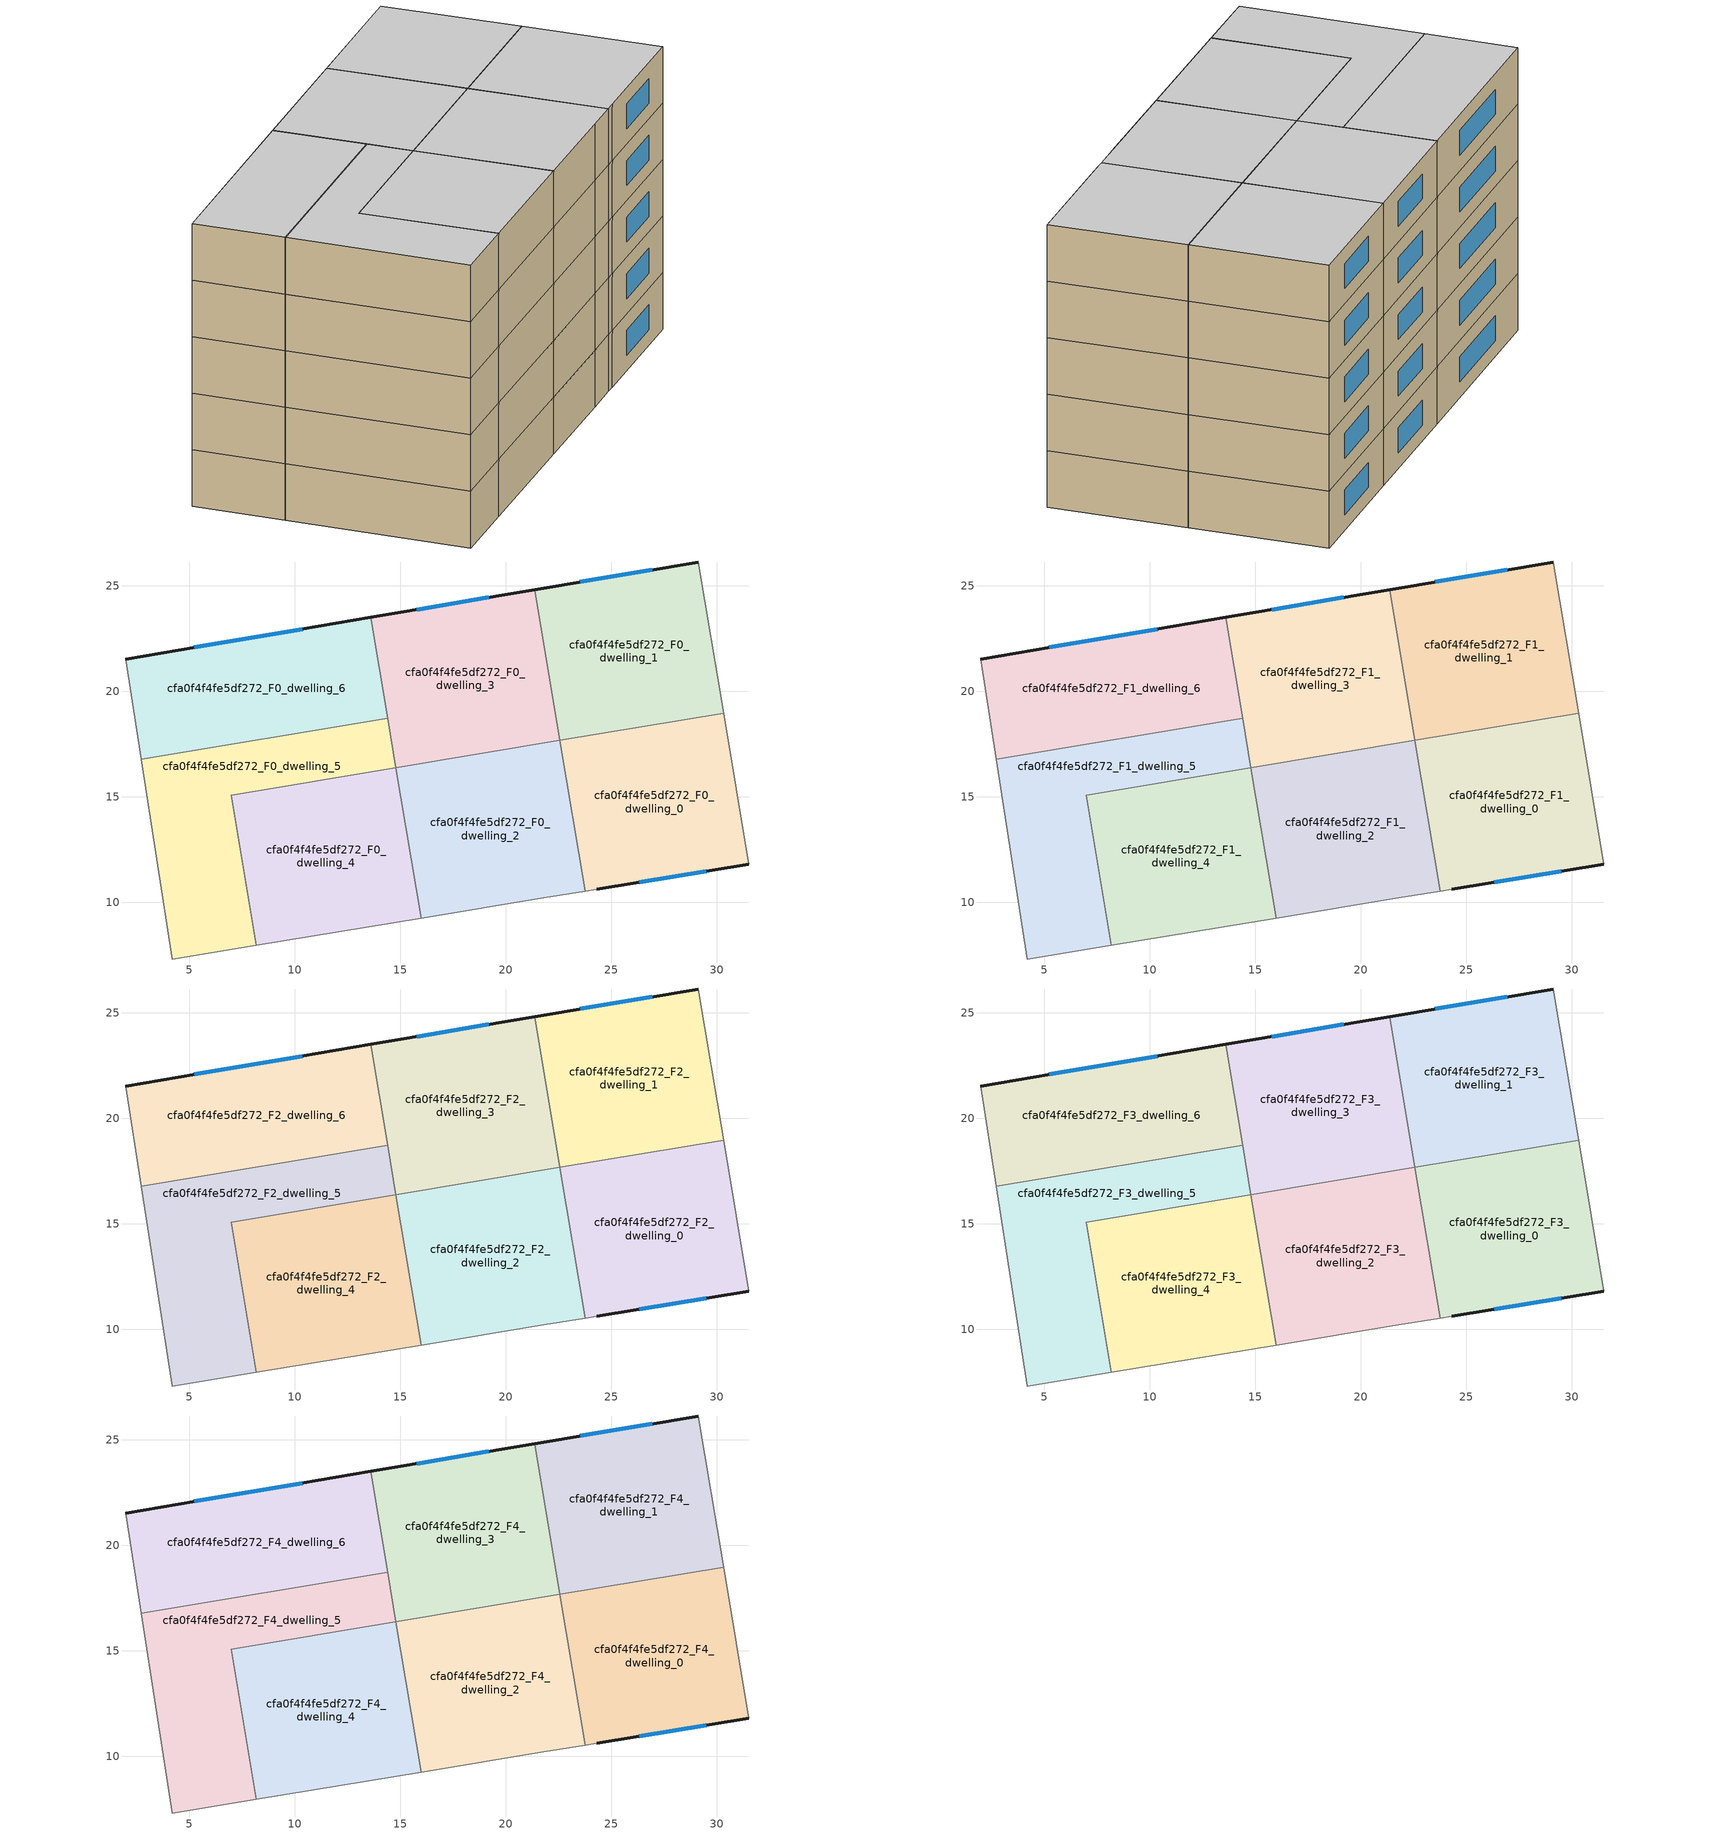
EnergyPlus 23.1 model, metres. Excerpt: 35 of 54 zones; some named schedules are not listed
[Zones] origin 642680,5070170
cfa0f4f4fe5df272_F0_dwelling_0
 floor ground (EU_floor_Construction): 30.31,18.96 31.51,11.81 24.3,10.61 23.76,10.53 22.56,17.67 z0
 wall outside (EU_wall_Construction): 24.3,10.61 31.51,11.81 z0:3
 wall adiabatic (EU_wall_Construction): 23.76,10.53 24.3,10.61 / 31.51,11.81 30.31,18.96 z0:3
 wall to cfa0f4f4fe5df272_F0_dwelling_1 (EU_wall_Construction): 30.31,18.96 22.56,17.67 z0:3
 wall to cfa0f4f4fe5df272_F0_dwelling_2 (EU_wall_Construction): 22.56,17.67 23.76,10.53 z0:3
 window (EU_Window_Construction): 26.32,10.95 29.49,11.48 z0.84:2.16
cfa0f4f4fe5df272_F0_dwelling_1
 floor ground (EU_floor_Construction): 29.11,26.12 30.31,18.96 22.56,17.67 21.36,24.81 z0
 wall outside (EU_wall_Construction): 29.11,26.12 21.36,24.81 z0:3
 wall adiabatic (EU_wall_Construction): 30.31,18.96 29.11,26.12 z0:3
 wall to cfa0f4f4fe5df272_F0_dwelling_3 (EU_wall_Construction): 21.36,24.81 22.56,17.67 z0:3
 window (EU_Window_Construction): 26.94,25.75 23.53,25.18 z0.84:2.16
cfa0f4f4fe5df272_F0_dwelling_2
 floor ground (EU_floor_Construction): 22.56,17.67 23.76,10.53 21.8,10.21 15.98,9.25 14.79,16.37 z0
 wall adiabatic (EU_wall_Construction): 15.98,9.25 21.8,10.21 23.76,10.53 z0:3
 wall to cfa0f4f4fe5df272_F0_dwelling_3 (EU_wall_Construction): 22.56,17.67 14.79,16.37 z0:3
 wall to cfa0f4f4fe5df272_F0_dwelling_4 (EU_wall_Construction): 14.79,16.37 15.98,9.25 z0:3
cfa0f4f4fe5df272_F0_dwelling_3
 floor ground (EU_floor_Construction): 21.36,24.81 22.56,17.67 14.79,16.37 13.59,23.49 z0
 wall outside (EU_wall_Construction): 21.36,24.81 13.59,23.49 z0:3
 wall to cfa0f4f4fe5df272_F0_dwelling_6 (EU_wall_Construction): 13.59,23.49 14.39,18.72 z0:3
 wall to cfa0f4f4fe5df272_F0_dwelling_5 (EU_wall_Construction): 14.39,18.72 14.79,16.38 z0:3
 window (EU_Window_Construction): 19.19,24.44 15.77,23.86 z0.84:2.16
cfa0f4f4fe5df272_F0_dwelling_4
 floor ground (EU_floor_Construction): 14.79,16.38 15.98,9.25 8.18,7.97 6.99,15.07 z0
 wall to cfa0f4f4fe5df272_F0_dwelling_5 (EU_wall_Construction): 14.79,16.38 6.99,15.07 8.18,7.97 z0:3
 wall adiabatic (EU_wall_Construction): 8.18,7.97 15.98,9.25 z0:3
cfa0f4f4fe5df272_F0_dwelling_5
 floor ground (EU_floor_Construction): 14.39,18.72 14.79,16.38 6.99,15.07 8.18,7.97 4.19,7.32 2.73,16.77 z0
 wall adiabatic (EU_wall_Construction): 2.73,16.77 4.19,7.32 8.18,7.97 z0:3
 wall to cfa0f4f4fe5df272_F0_dwelling_6 (EU_wall_Construction): 14.39,18.72 2.73,16.77 z0:3
cfa0f4f4fe5df272_F0_dwelling_6
 floor ground (EU_floor_Construction): 13.59,23.49 14.39,18.72 2.73,16.77 1.99,21.53 z0
 wall outside (EU_wall_Construction): 13.59,23.49 1.99,21.53 z0:3
 wall adiabatic (EU_wall_Construction): 1.99,21.53 2.73,16.77 z0:3
 window (EU_Window_Construction): 10.34,22.94 5.24,22.08 z0.84:2.16
cfa0f4f4fe5df272_F1_dwelling_0
 floor to cfa0f4f4fe5df272_F0_dwelling_0 (EU_floor_Construction): 30.31,18.96 31.51,11.81 24.3,10.61 23.76,10.53 22.56,17.67 z3
 wall outside (EU_wall_Construction): 24.3,10.61 31.51,11.81 z3:6
 wall adiabatic (EU_wall_Construction): 23.76,10.53 24.3,10.61 / 31.51,11.81 30.31,18.96 z3:6
 wall to cfa0f4f4fe5df272_F1_dwelling_1 (EU_wall_Construction): 30.31,18.96 22.56,17.67 z3:6
 wall to cfa0f4f4fe5df272_F1_dwelling_2 (EU_wall_Construction): 22.56,17.67 23.76,10.53 z3:6
 window (EU_Window_Construction): 26.32,10.95 29.49,11.48 z3.84:5.16
cfa0f4f4fe5df272_F1_dwelling_1
 floor to cfa0f4f4fe5df272_F0_dwelling_1 (EU_floor_Construction): 29.11,26.12 30.31,18.96 22.56,17.67 21.36,24.81 z3
 wall outside (EU_wall_Construction): 29.11,26.12 21.36,24.81 z3:6
 wall adiabatic (EU_wall_Construction): 30.31,18.96 29.11,26.12 z3:6
 wall to cfa0f4f4fe5df272_F1_dwelling_3 (EU_wall_Construction): 21.36,24.81 22.56,17.67 z3:6
 window (EU_Window_Construction): 26.94,25.75 23.53,25.18 z3.84:5.16
cfa0f4f4fe5df272_F1_dwelling_2
 floor to cfa0f4f4fe5df272_F0_dwelling_2 (EU_floor_Construction): 22.56,17.67 23.76,10.53 21.8,10.21 15.98,9.25 14.79,16.37 z3
 wall adiabatic (EU_wall_Construction): 15.98,9.25 21.8,10.21 23.76,10.53 z3:6
 wall to cfa0f4f4fe5df272_F1_dwelling_3 (EU_wall_Construction): 22.56,17.67 14.79,16.37 z3:6
 wall to cfa0f4f4fe5df272_F1_dwelling_4 (EU_wall_Construction): 14.79,16.37 15.98,9.25 z3:6
cfa0f4f4fe5df272_F1_dwelling_3
 floor to cfa0f4f4fe5df272_F0_dwelling_3 (EU_floor_Construction): 21.36,24.81 22.56,17.67 14.79,16.37 13.59,23.49 z3
 wall outside (EU_wall_Construction): 21.36,24.81 13.59,23.49 z3:6
 wall to cfa0f4f4fe5df272_F1_dwelling_6 (EU_wall_Construction): 13.59,23.49 14.39,18.72 z3:6
 wall to cfa0f4f4fe5df272_F1_dwelling_5 (EU_wall_Construction): 14.39,18.72 14.79,16.38 z3:6
 window (EU_Window_Construction): 19.19,24.44 15.77,23.86 z3.84:5.16
cfa0f4f4fe5df272_F1_dwelling_4
 floor to cfa0f4f4fe5df272_F0_dwelling_4 (EU_floor_Construction): 14.79,16.38 15.98,9.25 8.18,7.97 6.99,15.07 z3
 wall to cfa0f4f4fe5df272_F1_dwelling_5 (EU_wall_Construction): 14.79,16.38 6.99,15.07 8.18,7.97 z3:6
 wall adiabatic (EU_wall_Construction): 8.18,7.97 15.98,9.25 z3:6
cfa0f4f4fe5df272_F1_dwelling_5
 floor to cfa0f4f4fe5df272_F0_dwelling_5 (EU_floor_Construction): 14.39,18.72 14.79,16.38 6.99,15.07 8.18,7.97 4.19,7.32 2.73,16.77 z3
 wall adiabatic (EU_wall_Construction): 2.73,16.77 4.19,7.32 8.18,7.97 z3:6
 wall to cfa0f4f4fe5df272_F1_dwelling_6 (EU_wall_Construction): 14.39,18.72 2.73,16.77 z3:6
cfa0f4f4fe5df272_F1_dwelling_6
 floor to cfa0f4f4fe5df272_F0_dwelling_6 (EU_floor_Construction): 13.59,23.49 14.39,18.72 2.73,16.77 1.99,21.53 z3
 wall outside (EU_wall_Construction): 13.59,23.49 1.99,21.53 z3:6
 wall adiabatic (EU_wall_Construction): 1.99,21.53 2.73,16.77 z3:6
 window (EU_Window_Construction): 10.34,22.94 5.24,22.08 z3.84:5.16
cfa0f4f4fe5df272_F2_dwelling_0
 floor to cfa0f4f4fe5df272_F1_dwelling_0 (EU_floor_Construction): 30.31,18.96 31.51,11.81 24.3,10.61 23.76,10.53 22.56,17.67 z6
 wall outside (EU_wall_Construction): 24.3,10.61 31.51,11.81 z6:9
 wall adiabatic (EU_wall_Construction): 23.76,10.53 24.3,10.61 / 31.51,11.81 30.31,18.96 z6:9
 wall to cfa0f4f4fe5df272_F2_dwelling_1 (EU_wall_Construction): 30.31,18.96 22.56,17.67 z6:9
 wall to cfa0f4f4fe5df272_F2_dwelling_2 (EU_wall_Construction): 22.56,17.67 23.76,10.53 z6:9
 window (EU_Window_Construction): 26.32,10.95 29.49,11.48 z6.84:8.16
cfa0f4f4fe5df272_F2_dwelling_1
 floor to cfa0f4f4fe5df272_F1_dwelling_1 (EU_floor_Construction): 29.11,26.12 30.31,18.96 22.56,17.67 21.36,24.81 z6
 wall outside (EU_wall_Construction): 29.11,26.12 21.36,24.81 z6:9
 wall adiabatic (EU_wall_Construction): 30.31,18.96 29.11,26.12 z6:9
 wall to cfa0f4f4fe5df272_F2_dwelling_3 (EU_wall_Construction): 21.36,24.81 22.56,17.67 z6:9
 window (EU_Window_Construction): 26.94,25.75 23.53,25.18 z6.84:8.16
cfa0f4f4fe5df272_F2_dwelling_2
 floor to cfa0f4f4fe5df272_F1_dwelling_2 (EU_floor_Construction): 22.56,17.67 23.76,10.53 21.8,10.21 15.98,9.25 14.79,16.37 z6
 wall adiabatic (EU_wall_Construction): 15.98,9.25 21.8,10.21 23.76,10.53 z6:9
 wall to cfa0f4f4fe5df272_F2_dwelling_3 (EU_wall_Construction): 22.56,17.67 14.79,16.37 z6:9
 wall to cfa0f4f4fe5df272_F2_dwelling_4 (EU_wall_Construction): 14.79,16.37 15.98,9.25 z6:9
cfa0f4f4fe5df272_F2_dwelling_3
 floor to cfa0f4f4fe5df272_F1_dwelling_3 (EU_floor_Construction): 21.36,24.81 22.56,17.67 14.79,16.37 13.59,23.49 z6
 wall outside (EU_wall_Construction): 21.36,24.81 13.59,23.49 z6:9
 wall to cfa0f4f4fe5df272_F2_dwelling_6 (EU_wall_Construction): 13.59,23.49 14.39,18.72 z6:9
 wall to cfa0f4f4fe5df272_F2_dwelling_5 (EU_wall_Construction): 14.39,18.72 14.79,16.38 z6:9
 window (EU_Window_Construction): 19.19,24.44 15.77,23.86 z6.84:8.16
cfa0f4f4fe5df272_F2_dwelling_4
 floor to cfa0f4f4fe5df272_F1_dwelling_4 (EU_floor_Construction): 14.79,16.38 15.98,9.25 8.18,7.97 6.99,15.07 z6
 wall to cfa0f4f4fe5df272_F2_dwelling_5 (EU_wall_Construction): 14.79,16.38 6.99,15.07 8.18,7.97 z6:9
 wall adiabatic (EU_wall_Construction): 8.18,7.97 15.98,9.25 z6:9
cfa0f4f4fe5df272_F2_dwelling_5
 floor to cfa0f4f4fe5df272_F1_dwelling_5 (EU_floor_Construction): 14.39,18.72 14.79,16.38 6.99,15.07 8.18,7.97 4.19,7.32 2.73,16.77 z6
 wall adiabatic (EU_wall_Construction): 2.73,16.77 4.19,7.32 8.18,7.97 z6:9
 wall to cfa0f4f4fe5df272_F2_dwelling_6 (EU_wall_Construction): 14.39,18.72 2.73,16.77 z6:9
cfa0f4f4fe5df272_F2_dwelling_6
 floor to cfa0f4f4fe5df272_F1_dwelling_6 (EU_floor_Construction): 13.59,23.49 14.39,18.72 2.73,16.77 1.99,21.53 z6
 wall outside (EU_wall_Construction): 13.59,23.49 1.99,21.53 z6:9
 wall adiabatic (EU_wall_Construction): 1.99,21.53 2.73,16.77 z6:9
 window (EU_Window_Construction): 10.34,22.94 5.24,22.08 z6.84:8.16
cfa0f4f4fe5df272_F3_dwelling_0
 floor to cfa0f4f4fe5df272_F2_dwelling_0 (EU_floor_Construction): 30.31,18.96 31.51,11.81 24.3,10.61 23.76,10.53 22.56,17.67 z9
 wall outside (EU_wall_Construction): 24.3,10.61 31.51,11.81 z9:12
 wall adiabatic (EU_wall_Construction): 23.76,10.53 24.3,10.61 / 31.51,11.81 30.31,18.96 z9:12
 wall to cfa0f4f4fe5df272_F3_dwelling_1 (EU_wall_Construction): 30.31,18.96 22.56,17.67 z9:12
 wall to cfa0f4f4fe5df272_F3_dwelling_2 (EU_wall_Construction): 22.56,17.67 23.76,10.53 z9:12
 window (EU_Window_Construction): 26.32,10.95 29.49,11.48 z9.84:11.16
cfa0f4f4fe5df272_F3_dwelling_1
 floor to cfa0f4f4fe5df272_F2_dwelling_1 (EU_floor_Construction): 29.11,26.12 30.31,18.96 22.56,17.67 21.36,24.81 z9
 wall outside (EU_wall_Construction): 29.11,26.12 21.36,24.81 z9:12
 wall adiabatic (EU_wall_Construction): 30.31,18.96 29.11,26.12 z9:12
 wall to cfa0f4f4fe5df272_F3_dwelling_3 (EU_wall_Construction): 21.36,24.81 22.56,17.67 z9:12
 window (EU_Window_Construction): 26.94,25.75 23.53,25.18 z9.84:11.16
cfa0f4f4fe5df272_F3_dwelling_2
 floor to cfa0f4f4fe5df272_F2_dwelling_2 (EU_floor_Construction): 22.56,17.67 23.76,10.53 21.8,10.21 15.98,9.25 14.79,16.37 z9
 wall adiabatic (EU_wall_Construction): 15.98,9.25 21.8,10.21 23.76,10.53 z9:12
 wall to cfa0f4f4fe5df272_F3_dwelling_3 (EU_wall_Construction): 22.56,17.67 14.79,16.37 z9:12
 wall to cfa0f4f4fe5df272_F3_dwelling_4 (EU_wall_Construction): 14.79,16.37 15.98,9.25 z9:12
cfa0f4f4fe5df272_F3_dwelling_3
 floor to cfa0f4f4fe5df272_F2_dwelling_3 (EU_floor_Construction): 21.36,24.81 22.56,17.67 14.79,16.37 13.59,23.49 z9
 wall outside (EU_wall_Construction): 21.36,24.81 13.59,23.49 z9:12
 wall to cfa0f4f4fe5df272_F3_dwelling_6 (EU_wall_Construction): 13.59,23.49 14.39,18.72 z9:12
 wall to cfa0f4f4fe5df272_F3_dwelling_5 (EU_wall_Construction): 14.39,18.72 14.79,16.38 z9:12
 window (EU_Window_Construction): 19.19,24.44 15.77,23.86 z9.84:11.16
cfa0f4f4fe5df272_F3_dwelling_4
 floor to cfa0f4f4fe5df272_F2_dwelling_4 (EU_floor_Construction): 14.79,16.38 15.98,9.25 8.18,7.97 6.99,15.07 z9
 wall to cfa0f4f4fe5df272_F3_dwelling_5 (EU_wall_Construction): 14.79,16.38 6.99,15.07 8.18,7.97 z9:12
 wall adiabatic (EU_wall_Construction): 8.18,7.97 15.98,9.25 z9:12
cfa0f4f4fe5df272_F3_dwelling_5
 floor to cfa0f4f4fe5df272_F2_dwelling_5 (EU_floor_Construction): 14.39,18.72 14.79,16.38 6.99,15.07 8.18,7.97 4.19,7.32 2.73,16.77 z9
 wall adiabatic (EU_wall_Construction): 2.73,16.77 4.19,7.32 8.18,7.97 z9:12
 wall to cfa0f4f4fe5df272_F3_dwelling_6 (EU_wall_Construction): 14.39,18.72 2.73,16.77 z9:12
cfa0f4f4fe5df272_F3_dwelling_6
 floor to cfa0f4f4fe5df272_F2_dwelling_6 (EU_floor_Construction): 13.59,23.49 14.39,18.72 2.73,16.77 1.99,21.53 z9
 wall outside (EU_wall_Construction): 13.59,23.49 1.99,21.53 z9:12
 wall adiabatic (EU_wall_Construction): 1.99,21.53 2.73,16.77 z9:12
 window (EU_Window_Construction): 10.34,22.94 5.24,22.08 z9.84:11.16
cfa0f4f4fe5df272_F4_dwelling_0
 floor to cfa0f4f4fe5df272_F3_dwelling_0 (EU_floor_Construction): 30.31,18.96 31.51,11.81 24.3,10.61 23.76,10.53 22.56,17.67 z12
 wall outside (EU_wall_Construction): 24.3,10.61 31.51,11.81 z12:15
 wall adiabatic (EU_wall_Construction): 23.76,10.53 24.3,10.61 / 31.51,11.81 30.31,18.96 z12:15
 wall to cfa0f4f4fe5df272_F4_dwelling_1 (EU_wall_Construction): 30.31,18.96 22.56,17.67 z12:15
 wall to cfa0f4f4fe5df272_F4_dwelling_2 (EU_wall_Construction): 22.56,17.67 23.76,10.53 z12:15
 window (EU_Window_Construction): 26.32,10.95 29.49,11.48 z12.84:14.16
 ceiling to cfa0f4f4fe5df272_F5_dwelling_0 (EU_floor_Construction): 31.51,11.81 30.31,18.96 22.56,17.67 23.76,10.53 24.3,10.61 z15
cfa0f4f4fe5df272_F4_dwelling_1
 floor to cfa0f4f4fe5df272_F3_dwelling_1 (EU_floor_Construction): 29.11,26.12 30.31,18.96 22.56,17.67 21.36,24.81 z12
 wall outside (EU_wall_Construction): 29.11,26.12 21.36,24.81 z12:15
 wall adiabatic (EU_wall_Construction): 30.31,18.96 29.11,26.12 z12:15
 wall to cfa0f4f4fe5df272_F4_dwelling_3 (EU_wall_Construction): 21.36,24.81 22.56,17.67 z12:15
 window (EU_Window_Construction): 26.94,25.75 23.53,25.18 z12.84:14.16
 ceiling to cfa0f4f4fe5df272_F5_dwelling_1 (EU_floor_Construction): 30.31,18.96 29.11,26.12 21.36,24.81 22.56,17.67 z15
cfa0f4f4fe5df272_F4_dwelling_2
 floor to cfa0f4f4fe5df272_F3_dwelling_2 (EU_floor_Construction): 22.56,17.67 23.76,10.53 21.8,10.21 15.98,9.25 14.79,16.37 z12
 wall adiabatic (EU_wall_Construction): 15.98,9.25 21.8,10.21 23.76,10.53 z12:15
 wall to cfa0f4f4fe5df272_F4_dwelling_3 (EU_wall_Construction): 22.56,17.67 14.79,16.37 z12:15
 wall to cfa0f4f4fe5df272_F4_dwelling_4 (EU_wall_Construction): 14.79,16.37 15.98,9.25 z12:15
 ceiling to cfa0f4f4fe5df272_F5_dwelling_2 (EU_floor_Construction): 23.76,10.53 22.56,17.67 14.79,16.37 15.98,9.25 21.8,10.21 z15
cfa0f4f4fe5df272_F4_dwelling_3
 floor to cfa0f4f4fe5df272_F3_dwelling_3 (EU_floor_Construction): 21.36,24.81 22.56,17.67 14.79,16.37 13.59,23.49 z12
 wall outside (EU_wall_Construction): 21.36,24.81 13.59,23.49 z12:15
 wall to cfa0f4f4fe5df272_F4_dwelling_6 (EU_wall_Construction): 13.59,23.49 14.39,18.72 z12:15
 wall to cfa0f4f4fe5df272_F4_dwelling_5 (EU_wall_Construction): 14.39,18.72 14.79,16.38 z12:15
 window (EU_Window_Construction): 19.19,24.44 15.77,23.86 z12.84:14.16
 ceiling to cfa0f4f4fe5df272_F5_dwelling_3 (EU_floor_Construction): 22.56,17.67 21.36,24.81 13.59,23.49 14.79,16.37 z15
cfa0f4f4fe5df272_F4_dwelling_4
 floor to cfa0f4f4fe5df272_F3_dwelling_4 (EU_floor_Construction): 14.79,16.38 15.98,9.25 8.18,7.97 6.99,15.07 z12
 wall to cfa0f4f4fe5df272_F4_dwelling_5 (EU_wall_Construction): 14.79,16.38 6.99,15.07 8.18,7.97 z12:15
 wall adiabatic (EU_wall_Construction): 8.18,7.97 15.98,9.25 z12:15
 ceiling to cfa0f4f4fe5df272_F5_dwelling_4 (EU_floor_Construction): 15.98,9.25 14.79,16.38 6.99,15.07 8.18,7.97 z15
cfa0f4f4fe5df272_F4_dwelling_5
 floor to cfa0f4f4fe5df272_F3_dwelling_5 (EU_floor_Construction): 14.39,18.72 14.79,16.38 6.99,15.07 8.18,7.97 4.19,7.32 2.73,16.77 z12
 wall adiabatic (EU_wall_Construction): 2.73,16.77 4.19,7.32 8.18,7.97 z12:15
 wall to cfa0f4f4fe5df272_F4_dwelling_6 (EU_wall_Construction): 14.39,18.72 2.73,16.77 z12:15
 ceiling to cfa0f4f4fe5df272_F5_dwelling_5 (EU_floor_Construction): 8.18,7.97 6.99,15.07 14.79,16.38 14.39,18.72 2.73,16.77 4.19,7.32 z15
cfa0f4f4fe5df272_F4_dwelling_6
 floor to cfa0f4f4fe5df272_F3_dwelling_6 (EU_floor_Construction): 13.59,23.49 14.39,18.72 2.73,16.77 1.99,21.53 z12
 wall outside (EU_wall_Construction): 13.59,23.49 1.99,21.53 z12:15
 wall adiabatic (EU_wall_Construction): 1.99,21.53 2.73,16.77 z12:15
 window (EU_Window_Construction): 10.34,22.94 5.24,22.08 z12.84:14.16
 ceiling to cfa0f4f4fe5df272_F5_dwelling_6 (EU_floor_Construction): 14.39,18.72 13.59,23.49 1.99,21.53 2.73,16.77 z15
[Building]
EU S2 Campaign: North Axis=0; Terrain=City; Solar Distribution=FullExterior
[Site:Location]
Lyon-Bron: Latitude=45.75; Longitude=5; Time Zone=1; Elevation=198
[SizingPeriod:WeatherFileDays]
AnnualSizingPeriod: Begin Month=1; Begin Day of Month=1; End Month=12; End Day of Month=31; Day of Week for Start Day=Monday; Use Weather File Daylight Saving Period=No; Use Weather File Rain and Snow Indicators=No
[MATERIAL]
EU_InternalMass_Material: Roughness=MediumRough; Thickness=0.1; Conductivity=1; Density=1800; Specific Heat=900; Thermal Absorptance=0.9; Solar Absorptance=0.7; Visible Absorptance=0.7
[MATERIAL:NOMASS] Roughness=MediumRough; Thermal Absorptance=0.9; Solar Absorptance=0.7; Visible Absorptance=0.7
Name | Thermal Resistance
EU_wall_NoMass | 0.776494
EU_floor_NoMass | 0.421597
[WINDOWMATERIAL:SIMPLEGLAZINGSYSTEM]
EU_Window_SimpleGlazing: UFactor=4.24961; Solar Heat Gain Coefficient=0.83; Visible Transmittance=0.83
[CONSTRUCTION]
EU_wall_Construction: EU_wall_NoMass
EU_floor_Construction: EU_floor_NoMass
EU_Window_Construction: EU_Window_SimpleGlazing
EU_InternalMass_Construction: EU_InternalMass_Material
[ZONE] Type=1; Multiplier=1; Ceiling Height=autocalculate; Floor Area=autocalculate; Part of Total Floor Area=Yes
Name | Volume
cfa0f4f4fe5df272_F0_dwelling_0; cfa0f4f4fe5df272_F1_dwelling_0; cfa0f4f4fe5df272_F2_dwelling_0; cfa0f4f4fe5df272_F3_dwelling_0; cfa0f4f4fe5df272_F4_dwelling_0 | 170.873
cfa0f4f4fe5df272_F0_dwelling_1; cfa0f4f4fe5df272_F1_dwelling_1; cfa0f4f4fe5df272_F2_dwelling_1; cfa0f4f4fe5df272_F3_dwelling_1; cfa0f4f4fe5df272_F4_dwelling_1 | 170.875
cfa0f4f4fe5df272_F0_dwelling_2; cfa0f4f4fe5df272_F1_dwelling_2; cfa0f4f4fe5df272_F2_dwelling_2; cfa0f4f4fe5df272_F3_dwelling_2; cfa0f4f4fe5df272_F4_dwelling_2 | 170.865
cfa0f4f4fe5df272_F0_dwelling_3; cfa0f4f4fe5df272_F1_dwelling_3; cfa0f4f4fe5df272_F2_dwelling_3; cfa0f4f4fe5df272_F3_dwelling_3; cfa0f4f4fe5df272_F4_dwelling_3 | 170.878
cfa0f4f4fe5df272_F0_dwelling_4; cfa0f4f4fe5df272_F1_dwelling_4; cfa0f4f4fe5df272_F2_dwelling_4; cfa0f4f4fe5df272_F3_dwelling_4; cfa0f4f4fe5df272_F4_dwelling_4 | 170.913
cfa0f4f4fe5df272_F0_dwelling_5; cfa0f4f4fe5df272_F1_dwelling_5; cfa0f4f4fe5df272_F2_dwelling_5; cfa0f4f4fe5df272_F3_dwelling_5; cfa0f4f4fe5df272_F4_dwelling_5 | 170.867
cfa0f4f4fe5df272_F0_dwelling_6; cfa0f4f4fe5df272_F1_dwelling_6; cfa0f4f4fe5df272_F2_dwelling_6; cfa0f4f4fe5df272_F3_dwelling_6; cfa0f4f4fe5df272_F4_dwelling_6 | 170.874
[INTERNALMASS] Construction=EU_InternalMass_Construction
Name | Zone or ZoneList | Surface Area
cfa0f4f4fe5df272_F0_dwelling_0_EU_InternalMass | cfa0f4f4fe5df272_F0_dwelling_0 | 56.9586
cfa0f4f4fe5df272_F0_dwelling_1_EU_InternalMass | cfa0f4f4fe5df272_F0_dwelling_1 | 56.9593
cfa0f4f4fe5df272_F0_dwelling_2_EU_InternalMass | cfa0f4f4fe5df272_F0_dwelling_2 | 56.9556
cfa0f4f4fe5df272_F0_dwelling_3_EU_InternalMass | cfa0f4f4fe5df272_F0_dwelling_3 | 56.9578
cfa0f4f4fe5df272_F0_dwelling_4_EU_InternalMass | cfa0f4f4fe5df272_F0_dwelling_4 | 56.97
cfa0f4f4fe5df272_F0_dwelling_5_EU_InternalMass | cfa0f4f4fe5df272_F0_dwelling_5 | 56.956
cfa0f4f4fe5df272_F0_dwelling_6_EU_InternalMass | cfa0f4f4fe5df272_F0_dwelling_6 | 56.9561
cfa0f4f4fe5df272_F1_dwelling_0_EU_InternalMass | cfa0f4f4fe5df272_F1_dwelling_0 | 56.9586
cfa0f4f4fe5df272_F1_dwelling_1_EU_InternalMass | cfa0f4f4fe5df272_F1_dwelling_1 | 56.9593
cfa0f4f4fe5df272_F1_dwelling_2_EU_InternalMass | cfa0f4f4fe5df272_F1_dwelling_2 | 56.9556
cfa0f4f4fe5df272_F1_dwelling_3_EU_InternalMass | cfa0f4f4fe5df272_F1_dwelling_3 | 56.9578
cfa0f4f4fe5df272_F1_dwelling_4_EU_InternalMass | cfa0f4f4fe5df272_F1_dwelling_4 | 56.97
cfa0f4f4fe5df272_F1_dwelling_5_EU_InternalMass | cfa0f4f4fe5df272_F1_dwelling_5 | 56.956
cfa0f4f4fe5df272_F1_dwelling_6_EU_InternalMass | cfa0f4f4fe5df272_F1_dwelling_6 | 56.9561
cfa0f4f4fe5df272_F2_dwelling_0_EU_InternalMass | cfa0f4f4fe5df272_F2_dwelling_0 | 56.9586
cfa0f4f4fe5df272_F2_dwelling_1_EU_InternalMass | cfa0f4f4fe5df272_F2_dwelling_1 | 56.9593
cfa0f4f4fe5df272_F2_dwelling_2_EU_InternalMass | cfa0f4f4fe5df272_F2_dwelling_2 | 56.9556
cfa0f4f4fe5df272_F2_dwelling_3_EU_InternalMass | cfa0f4f4fe5df272_F2_dwelling_3 | 56.9578
cfa0f4f4fe5df272_F2_dwelling_4_EU_InternalMass | cfa0f4f4fe5df272_F2_dwelling_4 | 56.97
cfa0f4f4fe5df272_F2_dwelling_5_EU_InternalMass | cfa0f4f4fe5df272_F2_dwelling_5 | 56.956
cfa0f4f4fe5df272_F2_dwelling_6_EU_InternalMass | cfa0f4f4fe5df272_F2_dwelling_6 | 56.9561
cfa0f4f4fe5df272_F3_dwelling_0_EU_InternalMass | cfa0f4f4fe5df272_F3_dwelling_0 | 56.9586
cfa0f4f4fe5df272_F3_dwelling_1_EU_InternalMass | cfa0f4f4fe5df272_F3_dwelling_1 | 56.9593
cfa0f4f4fe5df272_F3_dwelling_2_EU_InternalMass | cfa0f4f4fe5df272_F3_dwelling_2 | 56.9556
cfa0f4f4fe5df272_F3_dwelling_3_EU_InternalMass | cfa0f4f4fe5df272_F3_dwelling_3 | 56.9578
cfa0f4f4fe5df272_F3_dwelling_4_EU_InternalMass | cfa0f4f4fe5df272_F3_dwelling_4 | 56.97
cfa0f4f4fe5df272_F3_dwelling_5_EU_InternalMass | cfa0f4f4fe5df272_F3_dwelling_5 | 56.956
cfa0f4f4fe5df272_F3_dwelling_6_EU_InternalMass | cfa0f4f4fe5df272_F3_dwelling_6 | 56.9561
cfa0f4f4fe5df272_F4_dwelling_0_EU_InternalMass | cfa0f4f4fe5df272_F4_dwelling_0 | 56.9586
cfa0f4f4fe5df272_F4_dwelling_1_EU_InternalMass | cfa0f4f4fe5df272_F4_dwelling_1 | 56.9593
cfa0f4f4fe5df272_F4_dwelling_2_EU_InternalMass | cfa0f4f4fe5df272_F4_dwelling_2 | 56.9556
cfa0f4f4fe5df272_F4_dwelling_3_EU_InternalMass | cfa0f4f4fe5df272_F4_dwelling_3 | 56.9578
cfa0f4f4fe5df272_F4_dwelling_4_EU_InternalMass | cfa0f4f4fe5df272_F4_dwelling_4 | 56.97
cfa0f4f4fe5df272_F4_dwelling_5_EU_InternalMass | cfa0f4f4fe5df272_F4_dwelling_5 | 56.956
cfa0f4f4fe5df272_F4_dwelling_6_EU_InternalMass | cfa0f4f4fe5df272_F4_dwelling_6 | 56.9561
[OTHEREQUIPMENT] Fuel Type=Electricity; Design Level Calculation Method=Watts/Area; Power per Zone Floor Area=1; Fraction Latent=0; Fraction Radiant=0; Fraction Lost=0; Carbon Dioxide Generation Rate=0; EndUse Subcategory=EU_Step8_InternalGains
Name | Zone or ZoneList or Space or SpaceList | Schedule
EU_Step8_InternalGain_cfa0f4f4fe5df272_F0_dwelling_0_f000 | cfa0f4f4fe5df272_F0_dwelling_0 | EU_Step8_GainSchedule_cfa0f4f4fe5df272_F0_dwelling_0_f000
EU_Step8_InternalGain_cfa0f4f4fe5df272_F0_dwelling_1_f000 | cfa0f4f4fe5df272_F0_dwelling_1 | EU_Step8_GainSchedule_cfa0f4f4fe5df272_F0_dwelling_1_f000
EU_Step8_InternalGain_cfa0f4f4fe5df272_F0_dwelling_2_f000 | cfa0f4f4fe5df272_F0_dwelling_2 | EU_Step8_GainSchedule_cfa0f4f4fe5df272_F0_dwelling_2_f000
EU_Step8_InternalGain_cfa0f4f4fe5df272_F0_dwelling_3_f000 | cfa0f4f4fe5df272_F0_dwelling_3 | EU_Step8_GainSchedule_cfa0f4f4fe5df272_F0_dwelling_3_f000
EU_Step8_InternalGain_cfa0f4f4fe5df272_F0_dwelling_4_f000 | cfa0f4f4fe5df272_F0_dwelling_4 | EU_Step8_GainSchedule_cfa0f4f4fe5df272_F0_dwelling_4_f000
EU_Step8_InternalGain_cfa0f4f4fe5df272_F0_dwelling_5_f000 | cfa0f4f4fe5df272_F0_dwelling_5 | EU_Step8_GainSchedule_cfa0f4f4fe5df272_F0_dwelling_5_f000
EU_Step8_InternalGain_cfa0f4f4fe5df272_F0_dwelling_6_f000 | cfa0f4f4fe5df272_F0_dwelling_6 | EU_Step8_GainSchedule_cfa0f4f4fe5df272_F0_dwelling_6_f000
EU_Step8_InternalGain_cfa0f4f4fe5df272_F1_dwelling_0_f000 | cfa0f4f4fe5df272_F1_dwelling_0 | EU_Step8_GainSchedule_cfa0f4f4fe5df272_F1_dwelling_0_f000
EU_Step8_InternalGain_cfa0f4f4fe5df272_F1_dwelling_1_f000 | cfa0f4f4fe5df272_F1_dwelling_1 | EU_Step8_GainSchedule_cfa0f4f4fe5df272_F1_dwelling_1_f000
EU_Step8_InternalGain_cfa0f4f4fe5df272_F1_dwelling_2_f000 | cfa0f4f4fe5df272_F1_dwelling_2 | EU_Step8_GainSchedule_cfa0f4f4fe5df272_F1_dwelling_2_f000
EU_Step8_InternalGain_cfa0f4f4fe5df272_F1_dwelling_3_f000 | cfa0f4f4fe5df272_F1_dwelling_3 | EU_Step8_GainSchedule_cfa0f4f4fe5df272_F1_dwelling_3_f000
EU_Step8_InternalGain_cfa0f4f4fe5df272_F1_dwelling_4_f000 | cfa0f4f4fe5df272_F1_dwelling_4 | EU_Step8_GainSchedule_cfa0f4f4fe5df272_F1_dwelling_4_f000
EU_Step8_InternalGain_cfa0f4f4fe5df272_F1_dwelling_5_f000 | cfa0f4f4fe5df272_F1_dwelling_5 | EU_Step8_GainSchedule_cfa0f4f4fe5df272_F1_dwelling_5_f000
EU_Step8_InternalGain_cfa0f4f4fe5df272_F1_dwelling_6_f000 | cfa0f4f4fe5df272_F1_dwelling_6 | EU_Step8_GainSchedule_cfa0f4f4fe5df272_F1_dwelling_6_f000
EU_Step8_InternalGain_cfa0f4f4fe5df272_F2_dwelling_0_f000 | cfa0f4f4fe5df272_F2_dwelling_0 | EU_Step8_GainSchedule_cfa0f4f4fe5df272_F2_dwelling_0_f000
EU_Step8_InternalGain_cfa0f4f4fe5df272_F2_dwelling_1_f000 | cfa0f4f4fe5df272_F2_dwelling_1 | EU_Step8_GainSchedule_cfa0f4f4fe5df272_F2_dwelling_1_f000
EU_Step8_InternalGain_cfa0f4f4fe5df272_F2_dwelling_2_f000 | cfa0f4f4fe5df272_F2_dwelling_2 | EU_Step8_GainSchedule_cfa0f4f4fe5df272_F2_dwelling_2_f000
EU_Step8_InternalGain_cfa0f4f4fe5df272_F2_dwelling_3_f000 | cfa0f4f4fe5df272_F2_dwelling_3 | EU_Step8_GainSchedule_cfa0f4f4fe5df272_F2_dwelling_3_f000
EU_Step8_InternalGain_cfa0f4f4fe5df272_F2_dwelling_4_f000 | cfa0f4f4fe5df272_F2_dwelling_4 | EU_Step8_GainSchedule_cfa0f4f4fe5df272_F2_dwelling_4_f000
EU_Step8_InternalGain_cfa0f4f4fe5df272_F2_dwelling_5_f000 | cfa0f4f4fe5df272_F2_dwelling_5 | EU_Step8_GainSchedule_cfa0f4f4fe5df272_F2_dwelling_5_f000
EU_Step8_InternalGain_cfa0f4f4fe5df272_F2_dwelling_6_f000 | cfa0f4f4fe5df272_F2_dwelling_6 | EU_Step8_GainSchedule_cfa0f4f4fe5df272_F2_dwelling_6_f000
EU_Step8_InternalGain_cfa0f4f4fe5df272_F3_dwelling_0_f000 | cfa0f4f4fe5df272_F3_dwelling_0 | EU_Step8_GainSchedule_cfa0f4f4fe5df272_F3_dwelling_0_f000
EU_Step8_InternalGain_cfa0f4f4fe5df272_F3_dwelling_1_f000 | cfa0f4f4fe5df272_F3_dwelling_1 | EU_Step8_GainSchedule_cfa0f4f4fe5df272_F3_dwelling_1_f000
EU_Step8_InternalGain_cfa0f4f4fe5df272_F3_dwelling_2_f000 | cfa0f4f4fe5df272_F3_dwelling_2 | EU_Step8_GainSchedule_cfa0f4f4fe5df272_F3_dwelling_2_f000
EU_Step8_InternalGain_cfa0f4f4fe5df272_F3_dwelling_3_f000 | cfa0f4f4fe5df272_F3_dwelling_3 | EU_Step8_GainSchedule_cfa0f4f4fe5df272_F3_dwelling_3_f000
EU_Step8_InternalGain_cfa0f4f4fe5df272_F3_dwelling_4_f000 | cfa0f4f4fe5df272_F3_dwelling_4 | EU_Step8_GainSchedule_cfa0f4f4fe5df272_F3_dwelling_4_f000
EU_Step8_InternalGain_cfa0f4f4fe5df272_F3_dwelling_5_f000 | cfa0f4f4fe5df272_F3_dwelling_5 | EU_Step8_GainSchedule_cfa0f4f4fe5df272_F3_dwelling_5_f000
EU_Step8_InternalGain_cfa0f4f4fe5df272_F3_dwelling_6_f000 | cfa0f4f4fe5df272_F3_dwelling_6 | EU_Step8_GainSchedule_cfa0f4f4fe5df272_F3_dwelling_6_f000
EU_Step8_InternalGain_cfa0f4f4fe5df272_F4_dwelling_0_f000 | cfa0f4f4fe5df272_F4_dwelling_0 | EU_Step8_GainSchedule_cfa0f4f4fe5df272_F4_dwelling_0_f000
EU_Step8_InternalGain_cfa0f4f4fe5df272_F4_dwelling_1_f000 | cfa0f4f4fe5df272_F4_dwelling_1 | EU_Step8_GainSchedule_cfa0f4f4fe5df272_F4_dwelling_1_f000
EU_Step8_InternalGain_cfa0f4f4fe5df272_F4_dwelling_2_f000 | cfa0f4f4fe5df272_F4_dwelling_2 | EU_Step8_GainSchedule_cfa0f4f4fe5df272_F4_dwelling_2_f000
EU_Step8_InternalGain_cfa0f4f4fe5df272_F4_dwelling_3_f000 | cfa0f4f4fe5df272_F4_dwelling_3 | EU_Step8_GainSchedule_cfa0f4f4fe5df272_F4_dwelling_3_f000
EU_Step8_InternalGain_cfa0f4f4fe5df272_F4_dwelling_4_f000 | cfa0f4f4fe5df272_F4_dwelling_4 | EU_Step8_GainSchedule_cfa0f4f4fe5df272_F4_dwelling_4_f000
EU_Step8_InternalGain_cfa0f4f4fe5df272_F4_dwelling_5_f000 | cfa0f4f4fe5df272_F4_dwelling_5 | EU_Step8_GainSchedule_cfa0f4f4fe5df272_F4_dwelling_5_f000
EU_Step8_InternalGain_cfa0f4f4fe5df272_F4_dwelling_6_f000 | cfa0f4f4fe5df272_F4_dwelling_6 | EU_Step8_GainSchedule_cfa0f4f4fe5df272_F4_dwelling_6_f000
[ZONEVENTILATION:DESIGNFLOWRATE] Schedule=EU_AlwaysOn; Design Flow Rate Calculation Method=AirChanges/Hour; Air Changes per Hour=0.693814; Ventilation Type=Natural; Fan Pressure Rise=0; Fan Total Efficiency=1; Constant Term Coefficient=1; Temperature Term Coefficient=0; Velocity Term Coefficient=0; Velocity Squared Term Coefficient=0; Minimum Indoor Temperature=-100; Maximum Indoor Temperature=100; Delta Temperature=-100; Minimum Outdoor Temperature=-100; Maximum Outdoor Temperature=100; Maximum Wind Speed=40
Name | Zone or ZoneList or Space or SpaceList
EU_ConstantAir_cfa0f4f4fe5df272_F0_dwelling_0 | cfa0f4f4fe5df272_F0_dwelling_0
EU_ConstantAir_cfa0f4f4fe5df272_F0_dwelling_1 | cfa0f4f4fe5df272_F0_dwelling_1
EU_ConstantAir_cfa0f4f4fe5df272_F0_dwelling_2 | cfa0f4f4fe5df272_F0_dwelling_2
EU_ConstantAir_cfa0f4f4fe5df272_F0_dwelling_3 | cfa0f4f4fe5df272_F0_dwelling_3
EU_ConstantAir_cfa0f4f4fe5df272_F0_dwelling_4 | cfa0f4f4fe5df272_F0_dwelling_4
EU_ConstantAir_cfa0f4f4fe5df272_F0_dwelling_5 | cfa0f4f4fe5df272_F0_dwelling_5
EU_ConstantAir_cfa0f4f4fe5df272_F0_dwelling_6 | cfa0f4f4fe5df272_F0_dwelling_6
EU_ConstantAir_cfa0f4f4fe5df272_F1_dwelling_0 | cfa0f4f4fe5df272_F1_dwelling_0
EU_ConstantAir_cfa0f4f4fe5df272_F1_dwelling_1 | cfa0f4f4fe5df272_F1_dwelling_1
EU_ConstantAir_cfa0f4f4fe5df272_F1_dwelling_2 | cfa0f4f4fe5df272_F1_dwelling_2
EU_ConstantAir_cfa0f4f4fe5df272_F1_dwelling_3 | cfa0f4f4fe5df272_F1_dwelling_3
EU_ConstantAir_cfa0f4f4fe5df272_F1_dwelling_4 | cfa0f4f4fe5df272_F1_dwelling_4
EU_ConstantAir_cfa0f4f4fe5df272_F1_dwelling_5 | cfa0f4f4fe5df272_F1_dwelling_5
EU_ConstantAir_cfa0f4f4fe5df272_F1_dwelling_6 | cfa0f4f4fe5df272_F1_dwelling_6
EU_ConstantAir_cfa0f4f4fe5df272_F2_dwelling_0 | cfa0f4f4fe5df272_F2_dwelling_0
EU_ConstantAir_cfa0f4f4fe5df272_F2_dwelling_1 | cfa0f4f4fe5df272_F2_dwelling_1
EU_ConstantAir_cfa0f4f4fe5df272_F2_dwelling_2 | cfa0f4f4fe5df272_F2_dwelling_2
EU_ConstantAir_cfa0f4f4fe5df272_F2_dwelling_3 | cfa0f4f4fe5df272_F2_dwelling_3
EU_ConstantAir_cfa0f4f4fe5df272_F2_dwelling_4 | cfa0f4f4fe5df272_F2_dwelling_4
EU_ConstantAir_cfa0f4f4fe5df272_F2_dwelling_5 | cfa0f4f4fe5df272_F2_dwelling_5
EU_ConstantAir_cfa0f4f4fe5df272_F2_dwelling_6 | cfa0f4f4fe5df272_F2_dwelling_6
EU_ConstantAir_cfa0f4f4fe5df272_F3_dwelling_0 | cfa0f4f4fe5df272_F3_dwelling_0
EU_ConstantAir_cfa0f4f4fe5df272_F3_dwelling_1 | cfa0f4f4fe5df272_F3_dwelling_1
EU_ConstantAir_cfa0f4f4fe5df272_F3_dwelling_2 | cfa0f4f4fe5df272_F3_dwelling_2
EU_ConstantAir_cfa0f4f4fe5df272_F3_dwelling_3 | cfa0f4f4fe5df272_F3_dwelling_3
EU_ConstantAir_cfa0f4f4fe5df272_F3_dwelling_4 | cfa0f4f4fe5df272_F3_dwelling_4
EU_ConstantAir_cfa0f4f4fe5df272_F3_dwelling_5 | cfa0f4f4fe5df272_F3_dwelling_5
EU_ConstantAir_cfa0f4f4fe5df272_F3_dwelling_6 | cfa0f4f4fe5df272_F3_dwelling_6
EU_ConstantAir_cfa0f4f4fe5df272_F4_dwelling_0 | cfa0f4f4fe5df272_F4_dwelling_0
EU_ConstantAir_cfa0f4f4fe5df272_F4_dwelling_1 | cfa0f4f4fe5df272_F4_dwelling_1
EU_ConstantAir_cfa0f4f4fe5df272_F4_dwelling_2 | cfa0f4f4fe5df272_F4_dwelling_2
EU_ConstantAir_cfa0f4f4fe5df272_F4_dwelling_3 | cfa0f4f4fe5df272_F4_dwelling_3
EU_ConstantAir_cfa0f4f4fe5df272_F4_dwelling_4 | cfa0f4f4fe5df272_F4_dwelling_4
EU_ConstantAir_cfa0f4f4fe5df272_F4_dwelling_5 | cfa0f4f4fe5df272_F4_dwelling_5
EU_ConstantAir_cfa0f4f4fe5df272_F4_dwelling_6 | cfa0f4f4fe5df272_F4_dwelling_6
[HVACTEMPLATE:ZONE:IDEALLOADSAIRSYSTEM] System Availability Schedule=EU_AlwaysOn; Maximum Heating Supply Air Temperature=50; Minimum Cooling Supply Air Temperature=13; Maximum Heating Supply Air Humidity Ratio=0.0156; Minimum Cooling Supply Air Humidity Ratio=0.0077; Heating Limit=NoLimit; Cooling Limit=NoLimit; Heating Availability Schedule=EU_AlwaysOn; Cooling Availability Schedule=EU_CoolingOff; Dehumidification Control Type=ConstantSensibleHeatRatio; Cooling Sensible Heat Ratio=0.7; Dehumidification Setpoint=60; Humidification Control Type=None; Humidification Setpoint=30; Outdoor Air Method=None; Outdoor Air Flow Rate per Person=0.00944; Outdoor Air Flow Rate per Zone Floor Area=0; Outdoor Air Flow Rate per Zone=0; Demand Controlled Ventilation Type=None; Outdoor Air Economizer Type=NoEconomizer; Heat Recovery Type=None; Sensible Heat Recovery Effectiveness=0.7; Latent Heat Recovery Effectiveness=0.65
Name | Template Thermostat
cfa0f4f4fe5df272_F0_dwelling_0 | EU_HeatOnly_cfa0f4f4fe5df272_F0_dwelling_0
cfa0f4f4fe5df272_F0_dwelling_1 | EU_HeatOnly_cfa0f4f4fe5df272_F0_dwelling_1
cfa0f4f4fe5df272_F0_dwelling_2 | EU_HeatOnly_cfa0f4f4fe5df272_F0_dwelling_2
cfa0f4f4fe5df272_F0_dwelling_3 | EU_HeatOnly_cfa0f4f4fe5df272_F0_dwelling_3
cfa0f4f4fe5df272_F0_dwelling_4 | EU_HeatOnly_cfa0f4f4fe5df272_F0_dwelling_4
cfa0f4f4fe5df272_F0_dwelling_5 | EU_HeatOnly_cfa0f4f4fe5df272_F0_dwelling_5
cfa0f4f4fe5df272_F0_dwelling_6 | EU_HeatOnly_cfa0f4f4fe5df272_F0_dwelling_6
cfa0f4f4fe5df272_F1_dwelling_0 | EU_HeatOnly_cfa0f4f4fe5df272_F1_dwelling_0
cfa0f4f4fe5df272_F1_dwelling_1 | EU_HeatOnly_cfa0f4f4fe5df272_F1_dwelling_1
cfa0f4f4fe5df272_F1_dwelling_2 | EU_HeatOnly_cfa0f4f4fe5df272_F1_dwelling_2
cfa0f4f4fe5df272_F1_dwelling_3 | EU_HeatOnly_cfa0f4f4fe5df272_F1_dwelling_3
cfa0f4f4fe5df272_F1_dwelling_4 | EU_HeatOnly_cfa0f4f4fe5df272_F1_dwelling_4
cfa0f4f4fe5df272_F1_dwelling_5 | EU_HeatOnly_cfa0f4f4fe5df272_F1_dwelling_5
cfa0f4f4fe5df272_F1_dwelling_6 | EU_HeatOnly_cfa0f4f4fe5df272_F1_dwelling_6
cfa0f4f4fe5df272_F2_dwelling_0 | EU_HeatOnly_cfa0f4f4fe5df272_F2_dwelling_0
cfa0f4f4fe5df272_F2_dwelling_1 | EU_HeatOnly_cfa0f4f4fe5df272_F2_dwelling_1
cfa0f4f4fe5df272_F2_dwelling_2 | EU_HeatOnly_cfa0f4f4fe5df272_F2_dwelling_2
cfa0f4f4fe5df272_F2_dwelling_3 | EU_HeatOnly_cfa0f4f4fe5df272_F2_dwelling_3
cfa0f4f4fe5df272_F2_dwelling_4 | EU_HeatOnly_cfa0f4f4fe5df272_F2_dwelling_4
cfa0f4f4fe5df272_F2_dwelling_5 | EU_HeatOnly_cfa0f4f4fe5df272_F2_dwelling_5
cfa0f4f4fe5df272_F2_dwelling_6 | EU_HeatOnly_cfa0f4f4fe5df272_F2_dwelling_6
cfa0f4f4fe5df272_F3_dwelling_0 | EU_HeatOnly_cfa0f4f4fe5df272_F3_dwelling_0
cfa0f4f4fe5df272_F3_dwelling_1 | EU_HeatOnly_cfa0f4f4fe5df272_F3_dwelling_1
cfa0f4f4fe5df272_F3_dwelling_2 | EU_HeatOnly_cfa0f4f4fe5df272_F3_dwelling_2
cfa0f4f4fe5df272_F3_dwelling_3 | EU_HeatOnly_cfa0f4f4fe5df272_F3_dwelling_3
cfa0f4f4fe5df272_F3_dwelling_4 | EU_HeatOnly_cfa0f4f4fe5df272_F3_dwelling_4
cfa0f4f4fe5df272_F3_dwelling_5 | EU_HeatOnly_cfa0f4f4fe5df272_F3_dwelling_5
cfa0f4f4fe5df272_F3_dwelling_6 | EU_HeatOnly_cfa0f4f4fe5df272_F3_dwelling_6
cfa0f4f4fe5df272_F4_dwelling_0 | EU_HeatOnly_cfa0f4f4fe5df272_F4_dwelling_0
cfa0f4f4fe5df272_F4_dwelling_1 | EU_HeatOnly_cfa0f4f4fe5df272_F4_dwelling_1
cfa0f4f4fe5df272_F4_dwelling_2 | EU_HeatOnly_cfa0f4f4fe5df272_F4_dwelling_2
cfa0f4f4fe5df272_F4_dwelling_3 | EU_HeatOnly_cfa0f4f4fe5df272_F4_dwelling_3
cfa0f4f4fe5df272_F4_dwelling_4 | EU_HeatOnly_cfa0f4f4fe5df272_F4_dwelling_4
cfa0f4f4fe5df272_F4_dwelling_5 | EU_HeatOnly_cfa0f4f4fe5df272_F4_dwelling_5
cfa0f4f4fe5df272_F4_dwelling_6 | EU_HeatOnly_cfa0f4f4fe5df272_F4_dwelling_6
[SIZING:ZONE] Zone Cooling Design Supply Air Temperature Input Method=SupplyAirTemperature; Zone Cooling Design Supply Air Temperature=13; Zone Heating Design Supply Air Temperature Input Method=SupplyAirTemperature; Zone Heating Design Supply Air Temperature=50; Zone Cooling Design Supply Air Humidity Ratio=0.008; Zone Heating Design Supply Air Humidity Ratio=0.008; Cooling Design Air Flow Method=DesignDay; Cooling Design Air Flow Rate=0; Cooling Minimum Air Flow per Zone Floor Area=0.000762; Cooling Minimum Air Flow=0; Cooling Minimum Air Flow Fraction=0.2; Heating Design Air Flow Method=DesignDay; Heating Design Air Flow Rate=0; Heating Maximum Air Flow per Zone Floor Area=0.002032; Heating Maximum Air Flow=0.141576; Heating Maximum Air Flow Fraction=0.3; Account for Dedicated Outdoor Air System=No; Dedicated Outdoor Air System Control Strategy=NeutralSupplyAir; Dedicated Outdoor Air Low Setpoint Temperature for Design=autosize; Dedicated Outdoor Air High Setpoint Temperature for Design=autosize; Zone Load Sizing Method=Sensible Load Only No Latent Load; Zone Latent Cooling Design Supply Air Humidity Ratio Input Method=HumidityRatioDifference; Zone Cooling Design Supply Air Humidity Ratio Difference=0.005; Zone Latent Heating Design Supply Air Humidity Ratio Input Method=HumidityRatioDifference; Zone Humidification Design Supply Air Humidity Ratio Difference=0.005
cfa0f4f4fe5df272_F0_dwelling_0; cfa0f4f4fe5df272_F0_dwelling_1; cfa0f4f4fe5df272_F0_dwelling_2; cfa0f4f4fe5df272_F0_dwelling_3; cfa0f4f4fe5df272_F0_dwelling_4; cfa0f4f4fe5df272_F0_dwelling_5; cfa0f4f4fe5df272_F0_dwelling_6; cfa0f4f4fe5df272_F1_dwelling_0; cfa0f4f4fe5df272_F1_dwelling_1; cfa0f4f4fe5df272_F1_dwelling_2; cfa0f4f4fe5df272_F1_dwelling_3; cfa0f4f4fe5df272_F1_dwelling_4; cfa0f4f4fe5df272_F1_dwelling_5; cfa0f4f4fe5df272_F1_dwelling_6; cfa0f4f4fe5df272_F2_dwelling_0; cfa0f4f4fe5df272_F2_dwelling_1; cfa0f4f4fe5df272_F2_dwelling_2; cfa0f4f4fe5df272_F2_dwelling_3; cfa0f4f4fe5df272_F2_dwelling_4; cfa0f4f4fe5df272_F2_dwelling_5; cfa0f4f4fe5df272_F2_dwelling_6; cfa0f4f4fe5df272_F3_dwelling_0; cfa0f4f4fe5df272_F3_dwelling_1; cfa0f4f4fe5df272_F3_dwelling_2; cfa0f4f4fe5df272_F3_dwelling_3; cfa0f4f4fe5df272_F3_dwelling_4; cfa0f4f4fe5df272_F3_dwelling_5; cfa0f4f4fe5df272_F3_dwelling_6; cfa0f4f4fe5df272_F4_dwelling_0; cfa0f4f4fe5df272_F4_dwelling_1; cfa0f4f4fe5df272_F4_dwelling_2; cfa0f4f4fe5df272_F4_dwelling_3; cfa0f4f4fe5df272_F4_dwelling_4; cfa0f4f4fe5df272_F4_dwelling_5; cfa0f4f4fe5df272_F4_dwelling_6
[SCHEDULE:FILE] Column Number=1; Rows to Skip at Top=0; Number of Hours of Data=8760; Column Separator=Comma; Interpolate to Timestep=No; Minutes per Item=60; Adjust Schedule for Daylight Savings=Yes
Name | File
EU_Step8_GainSchedule_cfa0f4f4fe5df272_F0_dwelling_0_f000 | ../../schedules/cfa0f4f4fe5df272/cfa0f4f4fe5df272_F0_dwelling_0_f000_gain.csv
EU_Step8_GainSchedule_cfa0f4f4fe5df272_F0_dwelling_1_f000 | ../../schedules/cfa0f4f4fe5df272/cfa0f4f4fe5df272_F0_dwelling_1_f000_gain.csv
EU_Step8_GainSchedule_cfa0f4f4fe5df272_F0_dwelling_2_f000 | ../../schedules/cfa0f4f4fe5df272/cfa0f4f4fe5df272_F0_dwelling_2_f000_gain.csv
EU_Step8_GainSchedule_cfa0f4f4fe5df272_F0_dwelling_3_f000 | ../../schedules/cfa0f4f4fe5df272/cfa0f4f4fe5df272_F0_dwelling_3_f000_gain.csv
EU_Step8_GainSchedule_cfa0f4f4fe5df272_F0_dwelling_4_f000 | ../../schedules/cfa0f4f4fe5df272/cfa0f4f4fe5df272_F0_dwelling_4_f000_gain.csv
EU_Step8_GainSchedule_cfa0f4f4fe5df272_F0_dwelling_5_f000 | ../../schedules/cfa0f4f4fe5df272/cfa0f4f4fe5df272_F0_dwelling_5_f000_gain.csv
EU_Step8_GainSchedule_cfa0f4f4fe5df272_F0_dwelling_6_f000 | ../../schedules/cfa0f4f4fe5df272/cfa0f4f4fe5df272_F0_dwelling_6_f000_gain.csv
EU_Step8_GainSchedule_cfa0f4f4fe5df272_F1_dwelling_0_f000 | ../../schedules/cfa0f4f4fe5df272/cfa0f4f4fe5df272_F1_dwelling_0_f000_gain.csv
EU_Step8_GainSchedule_cfa0f4f4fe5df272_F1_dwelling_1_f000 | ../../schedules/cfa0f4f4fe5df272/cfa0f4f4fe5df272_F1_dwelling_1_f000_gain.csv
EU_Step8_GainSchedule_cfa0f4f4fe5df272_F1_dwelling_2_f000 | ../../schedules/cfa0f4f4fe5df272/cfa0f4f4fe5df272_F1_dwelling_2_f000_gain.csv
EU_Step8_GainSchedule_cfa0f4f4fe5df272_F1_dwelling_3_f000 | ../../schedules/cfa0f4f4fe5df272/cfa0f4f4fe5df272_F1_dwelling_3_f000_gain.csv
EU_Step8_GainSchedule_cfa0f4f4fe5df272_F1_dwelling_4_f000 | ../../schedules/cfa0f4f4fe5df272/cfa0f4f4fe5df272_F1_dwelling_4_f000_gain.csv
EU_Step8_GainSchedule_cfa0f4f4fe5df272_F1_dwelling_5_f000 | ../../schedules/cfa0f4f4fe5df272/cfa0f4f4fe5df272_F1_dwelling_5_f000_gain.csv
EU_Step8_GainSchedule_cfa0f4f4fe5df272_F1_dwelling_6_f000 | ../../schedules/cfa0f4f4fe5df272/cfa0f4f4fe5df272_F1_dwelling_6_f000_gain.csv
EU_Step8_GainSchedule_cfa0f4f4fe5df272_F2_dwelling_0_f000 | ../../schedules/cfa0f4f4fe5df272/cfa0f4f4fe5df272_F2_dwelling_0_f000_gain.csv
EU_Step8_GainSchedule_cfa0f4f4fe5df272_F2_dwelling_1_f000 | ../../schedules/cfa0f4f4fe5df272/cfa0f4f4fe5df272_F2_dwelling_1_f000_gain.csv
EU_Step8_GainSchedule_cfa0f4f4fe5df272_F2_dwelling_2_f000 | ../../schedules/cfa0f4f4fe5df272/cfa0f4f4fe5df272_F2_dwelling_2_f000_gain.csv
EU_Step8_GainSchedule_cfa0f4f4fe5df272_F2_dwelling_3_f000 | ../../schedules/cfa0f4f4fe5df272/cfa0f4f4fe5df272_F2_dwelling_3_f000_gain.csv
EU_Step8_GainSchedule_cfa0f4f4fe5df272_F2_dwelling_4_f000 | ../../schedules/cfa0f4f4fe5df272/cfa0f4f4fe5df272_F2_dwelling_4_f000_gain.csv
EU_Step8_GainSchedule_cfa0f4f4fe5df272_F2_dwelling_5_f000 | ../../schedules/cfa0f4f4fe5df272/cfa0f4f4fe5df272_F2_dwelling_5_f000_gain.csv
EU_Step8_GainSchedule_cfa0f4f4fe5df272_F2_dwelling_6_f000 | ../../schedules/cfa0f4f4fe5df272/cfa0f4f4fe5df272_F2_dwelling_6_f000_gain.csv
EU_Step8_GainSchedule_cfa0f4f4fe5df272_F3_dwelling_0_f000 | ../../schedules/cfa0f4f4fe5df272/cfa0f4f4fe5df272_F3_dwelling_0_f000_gain.csv
EU_Step8_GainSchedule_cfa0f4f4fe5df272_F3_dwelling_1_f000 | ../../schedules/cfa0f4f4fe5df272/cfa0f4f4fe5df272_F3_dwelling_1_f000_gain.csv
EU_Step8_GainSchedule_cfa0f4f4fe5df272_F3_dwelling_2_f000 | ../../schedules/cfa0f4f4fe5df272/cfa0f4f4fe5df272_F3_dwelling_2_f000_gain.csv
EU_Step8_GainSchedule_cfa0f4f4fe5df272_F3_dwelling_3_f000 | ../../schedules/cfa0f4f4fe5df272/cfa0f4f4fe5df272_F3_dwelling_3_f000_gain.csv
EU_Step8_GainSchedule_cfa0f4f4fe5df272_F3_dwelling_4_f000 | ../../schedules/cfa0f4f4fe5df272/cfa0f4f4fe5df272_F3_dwelling_4_f000_gain.csv
EU_Step8_GainSchedule_cfa0f4f4fe5df272_F3_dwelling_5_f000 | ../../schedules/cfa0f4f4fe5df272/cfa0f4f4fe5df272_F3_dwelling_5_f000_gain.csv
EU_Step8_GainSchedule_cfa0f4f4fe5df272_F3_dwelling_6_f000 | ../../schedules/cfa0f4f4fe5df272/cfa0f4f4fe5df272_F3_dwelling_6_f000_gain.csv
